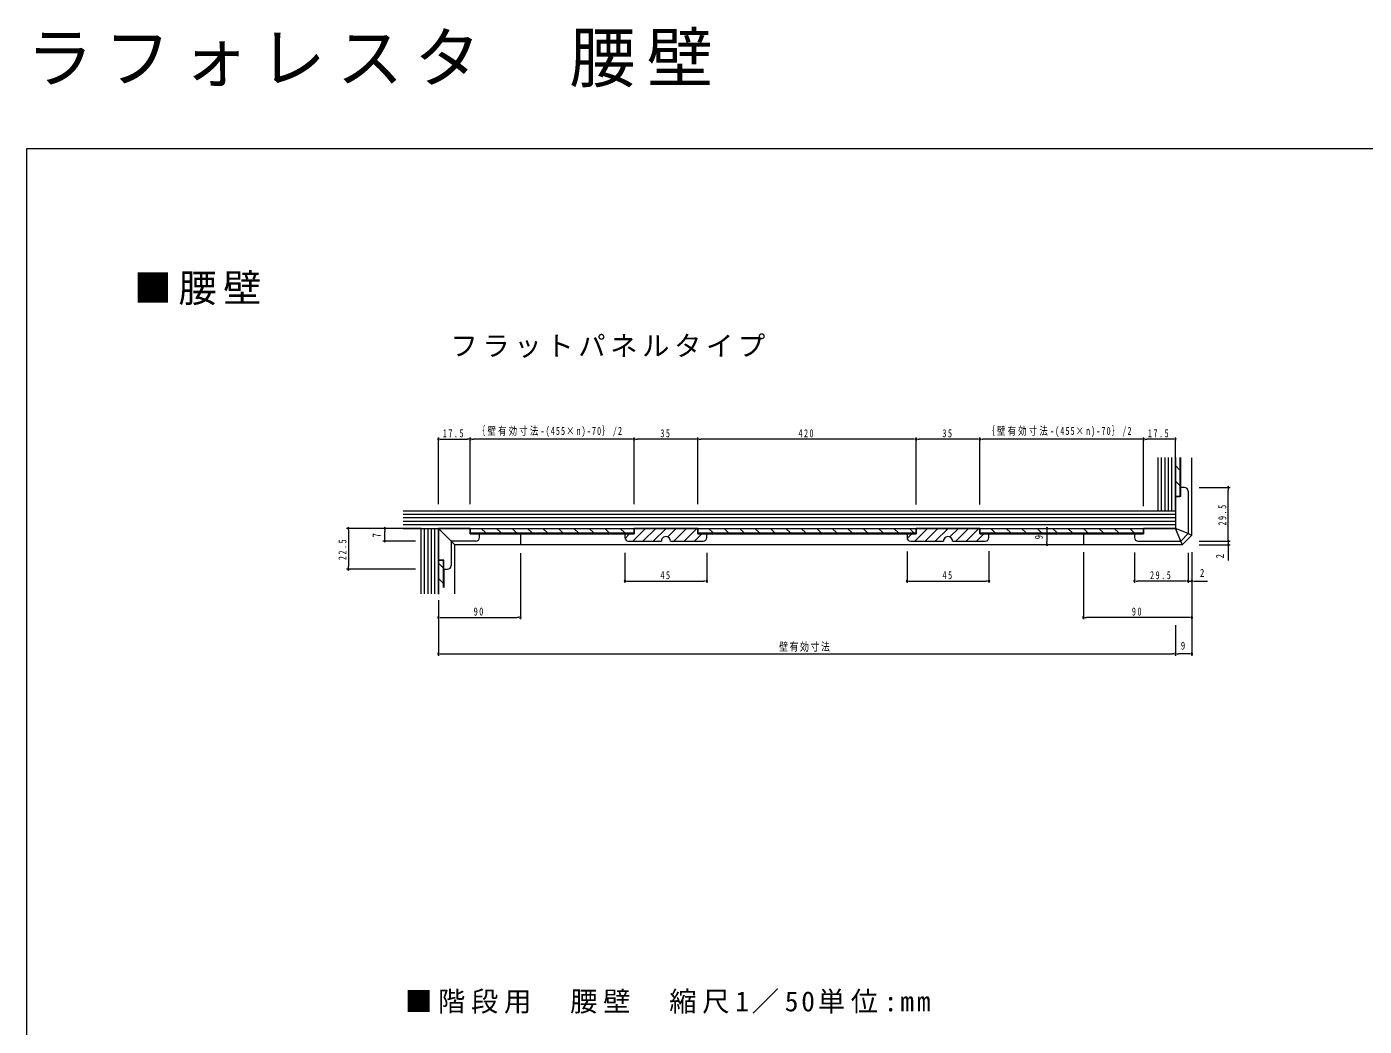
# Model space of a CAD drawing. Units: millimetres, scale not verified. Extents: x -735 to 735, y -1106 to 1103.
# Drawn here: x -735 to 0, y 553 to 1103 of the extents above; entities that cross this region are included whole.
import ezdxf
from ezdxf.enums import TextEntityAlignment as Align

# ---------------------------------------------------------------- set-up
doc = ezdxf.new("R2010")
doc.units = ezdxf.units.MM
doc.header["$LTSCALE"] = 4
for name, color, linetype, lineweight in [('0-1_YKK_ZWAK', 7, 'Continuous', 18), ('0-3_YKK_11', 7, 'Continuous', 9), ('0-4_YKK_12', 2, 'Continuous', 18), ('0-5_YSS_K', 3, 'Continuous', 18), ('0-6_YKK_13', 4, 'Continuous', 18), ('0-7_YKK_D', 6, 'Continuous', 18)]:
    doc.layers.add(name, color=color, linetype=linetype, lineweight=lineweight)
doc.layers.add('0-2_USER1', color=7, linetype='Continuous')
doc.styles.add('ＭＳ ゴシック', font='')
doc.styles.get('ＭＳ ゴシック').set_extended_font_data('MS Gothic')

msp = doc.modelspace()

# ---------------------------------------------------------------- linework, layer by layer
at = {"layer": '0-1_YKK_ZWAK'}
for p, q in [((-735, 1036), (735, 1036)), ((-735, -1106), (-735, 1036))]:
    msp.add_line(p, q, dxfattribs=at)
at = {"layer": '0-3_YKK_11'}
for p, q in [((-406.254, 824.204), (-406.254, 822.204)), ((-401.254, 824.204), (-406.254, 824.204)), ((-403.681, 824.204), (-406.189, 821.696)), ((-395.024, 827.204), (-402.024, 820.204)), ((-401.254, 827.204), (-401.254, 824.204)), ((-366.254, 827.204), (-401.254, 827.204)), ((-400.681, 827.204), (-401.254, 826.631)), ((-389.367, 827.204), (-396.367, 820.204)), ((-383.71, 827.204), (-390.71, 820.204)), ((-378.053, 827.204), (-382.76, 822.498)), ((-372.397, 827.204), (-379.397, 820.204)), ((-366.74, 827.204), (-373.74, 820.204)), ((-364.083, 824.204), (-368.083, 820.204)), ((-366.254, 824.204), (-366.254, 827.204)), ((-361.254, 824.204), (-366.254, 824.204)), ((-361.254, 822.204), (-361.254, 824.204)), ((-251.254, 824.204), (-251.254, 822.204)), ((-246.254, 824.204), (-251.254, 824.204)), ((-248.681, 824.204), (-251.189, 821.696)), ((-240.024, 827.204), (-247.024, 820.204)), ((-246.254, 827.204), (-246.254, 824.204)), ((-211.254, 827.204), (-246.254, 827.204)), ((-245.681, 827.204), (-246.254, 826.631)), ((-234.367, 827.204), (-241.367, 820.204)), ((-228.71, 827.204), (-235.71, 820.204)), ((-223.053, 827.204), (-227.76, 822.498)), ((-217.397, 827.204), (-224.397, 820.204)), ((-211.74, 827.204), (-218.74, 820.204)), ((-209.083, 824.204), (-213.083, 820.204)), ((-211.254, 824.204), (-211.254, 827.204)), ((-206.254, 824.204), (-211.254, 824.204)), ((-206.254, 822.204), (-206.254, 824.204)), ((-404.254, 820.204), (-386.254, 820.204)), ((-381.254, 820.204), (-363.254, 820.204)), ((-249.254, 820.204), (-231.254, 820.204)), ((-226.254, 820.204), (-208.254, 820.204))]:
    msp.add_line(p, q, dxfattribs=at)
for centre, radius, start, end in [((-404.254, 822.204), 2, 180.00001, 269.99999), ((-383.754, 820.204), 2.5, 359.99999, 180.00001), ((-363.255, 822.204), 2, 270.00001, 359.99999), ((-249.254, 822.204), 2, 180.00001, 269.99999), ((-228.754, 820.204), 2.5, 359.99999, 180.00001), ((-208.255, 822.204), 2, 270.00001, 359.99999)]:
    msp.add_arc(centre, radius, start, end, dxfattribs=at)
at = {"layer": '0-4_YKK_12'}
for p, q in [((-100.754, 844.704), (-100.754, 866.207)), ((-491.254, 824.204), (-401.254, 824.204)), ((-463.754, 824.704), (-463.754, 818.204)), ((-366.254, 824.204), (-246.254, 824.204)), ((-211.254, 824.204), (-121.254, 824.204)), ((-154.35, 824.704), (-154.35, 818.204)), ((-501.754, 820.204), (-499.754, 818.204)), ((-499.754, 791.148), (-499.754, 818.204)), ((-100.024, 818.204), (-499.754, 818.204)), ((-505.754, 804.704), (-505.754, 794.603))]:
    msp.add_line(p, q, dxfattribs=at)
for points in [[(-97.392, 824.567), (-94.754, 823.474), (-94.754, 865.935)], [(-101.117, 820.841), (-100.024, 818.204), (-94.754, 823.474)]]:
    msp.add_lwpolyline(points, dxfattribs=at)
at = {"layer": '0-5_YSS_K'}
for p, q in [((-113.254, 836.704), (-113.254, 866.21)), ((-111.354, 836.704), (-111.354, 866.21)), ((-109.454, 836.704), (-109.454, 866.21)), ((-107.554, 836.704), (-107.554, 866.21)), ((-105.654, 836.704), (-105.654, 866.21)), ((-103.754, 836.704), (-103.754, 866.207)), ((-316.297, 836.704), (-528.12, 836.704)), ((-316.297, 834.804), (-528.12, 834.804)), ((-467.048, 832.904), (-528.12, 832.904)), ((-467.048, 831.004), (-528.12, 831.004)), ((-316.297, 832.904), (-469.118, 832.904)), ((-316.297, 831.004), (-469.118, 831.004)), ((-154.125, 836.704), (-318.089, 836.704)), ((-154.125, 834.804), (-318.089, 834.804)), ((-154.125, 832.904), (-318.089, 832.904)), ((-154.125, 831.004), (-318.089, 831.004)), ((-103.754, 836.704), (-154.761, 836.704)), ((-103.754, 834.804), (-154.761, 834.804)), ((-103.754, 832.904), (-154.761, 832.904)), ((-103.754, 831.004), (-154.761, 831.004)), ((-154.125, 829.104), (-528.12, 829.104)), ((-528.12, 827.204), (-104.754, 827.204)), ((-518.254, 791.224), (-518.254, 827.204)), ((-516.354, 791.224), (-516.354, 827.204)), ((-514.454, 791.224), (-514.454, 827.204)), ((-512.554, 791.224), (-512.554, 827.204)), ((-510.654, 791.224), (-510.654, 827.204)), ((-508.754, 791.224), (-508.754, 827.204)), ((-103.754, 829.104), (-154.761, 829.104))]:
    msp.add_line(p, q, dxfattribs=at)
at = {"layer": '0-6_YKK_13'}
for p, q in [((-103.754, 861.675), (-101.254, 859.175)), ((-101.254, 866.207), (-101.254, 844.704)), ((-103.754, 853.189), (-101.254, 850.689)), ((-100.754, 844.701), (-100.754, 849.701)), ((-98.754, 849.701), (-100.754, 849.701)), ((-96.754, 847.701), (-96.754, 824.305)), ((-103.754, 844.701), (-103.754, 827.204)), ((-100.754, 844.701), (-103.754, 844.701)), ((-508.754, 827.204), (-501.754, 820.204)), ((-491.254, 824.204), (-491.254, 827.204)), ((-491.254, 827.204), (-401.254, 827.204)), ((-491.254, 827.204), (-491.254, 824.704)), ((-491.254, 824.704), (-401.254, 824.704)), ((-486.254, 824.204), (-491.254, 824.204)), ((-486.254, 822.204), (-486.254, 824.204)), ((-485.269, 827.204), (-482.769, 824.704)), ((-476.784, 827.204), (-474.284, 824.704)), ((-468.299, 827.204), (-465.799, 824.704)), ((-459.813, 827.204), (-457.313, 824.704)), ((-451.328, 827.204), (-448.828, 824.704)), ((-442.843, 827.204), (-440.343, 824.704)), ((-434.358, 827.204), (-431.858, 824.704)), ((-425.872, 827.204), (-423.372, 824.704)), ((-417.387, 827.204), (-414.887, 824.704)), ((-408.902, 827.204), (-406.402, 824.704)), ((-401.254, 824.704), (-401.254, 827.204)), ((-366.254, 827.204), (-246.254, 827.204)), ((-366.254, 827.204), (-366.254, 824.704)), ((-366.254, 824.704), (-246.254, 824.704)), ((-360.269, 827.204), (-357.769, 824.704)), ((-351.784, 827.204), (-349.284, 824.704)), ((-343.299, 827.204), (-340.799, 824.704)), ((-334.813, 827.204), (-332.313, 824.704)), ((-326.328, 827.204), (-323.828, 824.704)), ((-317.843, 827.204), (-315.343, 824.704)), ((-309.358, 827.204), (-306.858, 824.704)), ((-300.872, 827.204), (-298.372, 824.704)), ((-292.387, 827.204), (-289.887, 824.704)), ((-283.902, 827.204), (-281.402, 824.704)), ((-275.416, 827.204), (-272.916, 824.704)), ((-266.931, 827.204), (-264.431, 824.704)), ((-258.446, 827.204), (-255.946, 824.704)), ((-249.961, 827.204), (-247.461, 824.704)), ((-246.254, 824.704), (-246.254, 827.204)), ((-211.254, 827.204), (-103.754, 827.204)), ((-211.254, 827.204), (-211.254, 824.704)), ((-211.254, 824.704), (-121.254, 824.704)), ((-205.269, 827.204), (-202.769, 824.704)), ((-196.784, 827.204), (-194.284, 824.704)), ((-188.299, 827.204), (-185.799, 824.704)), ((-179.813, 827.204), (-177.313, 824.704)), ((-171.328, 827.204), (-168.828, 824.704)), ((-162.843, 827.204), (-160.343, 824.704)), ((-154.358, 827.204), (-151.858, 824.704)), ((-145.872, 827.204), (-143.372, 824.704)), ((-137.387, 827.204), (-134.887, 824.704)), ((-128.902, 827.204), (-126.402, 824.704)), ((-126.251, 824.204), (-126.251, 822.204)), ((-121.251, 824.204), (-126.251, 824.204)), ((-121.254, 824.704), (-121.254, 827.204)), ((-121.251, 827.204), (-121.251, 824.204)), ((-103.754, 827.204), (-121.251, 827.204)), ((-100.855, 820.204), (-103.754, 827.204)), ((-96.754, 824.305), (-103.754, 827.204)), ((-100.855, 820.204), (-103.754, 827.204)), ((-96.754, 824.305), (-103.754, 827.204)), ((-100.855, 820.204), (-96.754, 824.305)), ((-124.251, 820.204), (-100.855, 820.204)), ((-508.754, 809.704), (-508.754, 791.06)), ((-508.754, 809.704), (-506.254, 809.704)), ((-506.254, 809.704), (-506.254, 794.603)), ((-508.754, 808.031), (-506.254, 805.531)), ((-505.754, 804.704), (-503.754, 804.704)), ((-508.754, 799.546), (-506.254, 797.046))]:
    msp.add_line(p, q, dxfattribs=at)
for points in [[(-103.754, 866.207), (-103.754, 844.704), (-101.254, 844.704)], [(-491.254, 827.204), (-508.754, 827.204), (-508.754, 809.704)], [(-488.254, 820.204), (-501.754, 820.204), (-501.754, 806.704)], [(-505.754, 804.704), (-505.754, 809.704), (-508.754, 809.704)]]:
    msp.add_lwpolyline(points, dxfattribs=at)
for centre, start, end in [((-98.754, 847.701), 0, 90), ((-488.254, 822.204), 270, 0), ((-124.251, 822.204), 180, 270), ((-503.754, 806.704), 270, 0)]:
    msp.add_arc(centre, 2, start, end, dxfattribs=at)
at = {"layer": '0-7_YKK_D'}
for p, q in [((-508.755, 840.559), (-508.755, 877.21)), ((-507.905, 876.21), (-507.055, 876.21)), ((-507.055, 876.21), (-492.955, 876.21)), ((-492.105, 876.21), (-492.955, 876.21)), ((-491.255, 840.547), (-491.255, 877.21)), ((-490.405, 876.21), (-489.555, 876.21)), ((-402.955, 876.21), (-489.555, 876.21)), ((-402.105, 876.21), (-402.955, 876.21)), ((-401.255, 840.483), (-401.255, 877.21)), ((-400.405, 876.21), (-399.555, 876.21)), ((-367.955, 876.21), (-399.555, 876.21)), ((-367.105, 876.21), (-367.955, 876.21)), ((-366.255, 840.458), (-366.255, 877.21)), ((-365.405, 876.21), (-364.555, 876.21)), ((-247.955, 876.21), (-364.555, 876.21)), ((-247.105, 876.21), (-247.955, 876.21)), ((-246.255, 840.373), (-246.255, 877.21)), ((-245.405, 876.21), (-244.555, 876.21)), ((-212.955, 876.21), (-244.555, 876.21)), ((-212.105, 876.21), (-212.955, 876.21)), ((-211.255, 840.348), (-211.255, 877.21)), ((-210.405, 876.21), (-209.555, 876.21)), ((-122.951, 876.21), (-209.555, 876.21)), ((-122.101, 876.21), (-122.951, 876.21)), ((-121.251, 839.345), (-121.251, 877.21)), ((-120.401, 876.21), (-119.551, 876.21)), ((-105.455, 876.21), (-119.551, 876.21)), ((-104.605, 876.21), (-105.455, 876.21)), ((-103.755, 855.974), (-103.755, 877.21)), ((-90.754, 849.701), (-73.755, 849.701)), ((-74.755, 848.851), (-74.755, 848.001)), ((-74.755, 821.904), (-74.755, 848.001)), ((-518.256, 827.204), (-559.254, 827.204)), ((-558.254, 826.354), (-558.254, 825.504)), ((-558.254, 825.504), (-558.254, 806.404)), ((-529.12, 827.204), (-539.254, 827.204)), ((-538.254, 826.354), (-538.254, 825.504)), ((-538.254, 821.904), (-538.254, 825.504)), ((-174.35, 826.354), (-174.35, 825.504)), ((-174.35, 825.504), (-174.35, 819.904)), ((-74.755, 821.904), (-74.755, 823.604)), ((-521.341, 820.204), (-539.254, 820.204)), ((-538.254, 821.054), (-538.254, 821.904)), ((-174.35, 819.054), (-174.35, 819.904)), ((-90.754, 820.204), (-73.755, 820.204)), ((-90.754, 820.204), (-73.755, 820.204)), ((-90.754, 818.204), (-73.755, 818.204)), ((-74.755, 821.054), (-74.755, 821.904)), ((-74.755, 821.054), (-74.755, 821.904)), ((-74.755, 820.204), (-74.755, 818.204)), ((-74.755, 817.354), (-74.755, 816.504)), ((-74.755, 816.504), (-74.755, 809.604)), ((-463.755, 813.582), (-463.755, 777.204)), ((-406.255, 813.834), (-406.255, 797.204)), ((-361.255, 813.834), (-361.255, 797.204)), ((-251.255, 814.478), (-251.255, 797.204)), ((-206.255, 814.595), (-206.255, 797.204)), ((-154.35, 814.019), (-154.35, 777.204)), ((-126.251, 813.881), (-126.251, 797.204)), ((-96.755, 813.736), (-96.755, 797.204)), ((-96.755, 813.736), (-96.755, 797.204)), ((-94.755, 814.143), (-94.755, 757.204)), ((-94.755, 813.726), (-94.755, 797.204)), ((-94.755, 813.726), (-94.755, 777.204)), ((-521.416, 804.704), (-559.254, 804.704)), ((-558.254, 805.554), (-558.254, 806.404)), ((-405.405, 798.204), (-404.555, 798.204)), ((-404.555, 798.204), (-362.955, 798.204)), ((-362.105, 798.204), (-362.955, 798.204)), ((-250.405, 798.204), (-249.555, 798.204)), ((-249.555, 798.204), (-207.955, 798.204)), ((-207.105, 798.204), (-207.955, 798.204)), ((-125.401, 798.204), (-124.551, 798.204)), ((-98.455, 798.204), (-124.551, 798.204)), ((-98.455, 798.204), (-100.155, 798.204)), ((-97.605, 798.204), (-98.455, 798.204)), ((-97.605, 798.204), (-98.455, 798.204)), ((-96.755, 798.204), (-94.755, 798.204)), ((-93.905, 798.204), (-93.055, 798.204)), ((-93.055, 798.204), (-86.155, 798.204)), ((-508.755, 787.728), (-508.755, 757.204)), ((-508.755, 787.728), (-508.755, 777.204)), ((-507.905, 778.204), (-507.055, 778.204)), ((-507.055, 778.204), (-465.455, 778.204)), ((-464.605, 778.204), (-465.455, 778.204)), ((-153.5, 778.204), (-152.65, 778.204)), ((-96.455, 778.204), (-152.65, 778.204)), ((-103.755, 773.996), (-103.755, 757.204)), ((-103.755, 773.996), (-103.755, 757.204)), ((-95.605, 778.204), (-96.455, 778.204)), ((-507.905, 758.204), (-507.055, 758.204)), ((-507.055, 758.204), (-105.455, 758.204)), ((-104.605, 758.204), (-105.455, 758.204)), ((-102.905, 758.204), (-102.055, 758.204)), ((-96.455, 758.204), (-102.055, 758.204)), ((-95.605, 758.204), (-96.455, 758.204))]:
    msp.add_line(p, q, dxfattribs=at)
for centre, start, end in [((-508.755, 876.21), 0, 180), ((-508.755, 876.21), 180, 0), ((-491.255, 876.21), 0, 180), ((-491.255, 876.21), 0, 180), ((-491.255, 876.21), 180, 0), ((-491.255, 876.21), 180, 0), ((-401.255, 876.21), 0, 180), ((-401.255, 876.21), 0, 180), ((-401.255, 876.21), 180, 0), ((-401.255, 876.21), 180, 0), ((-366.255, 876.21), 0, 180), ((-366.255, 876.21), 0, 180), ((-366.255, 876.21), 180, 0), ((-366.255, 876.21), 180, 0), ((-246.255, 876.21), 0, 180), ((-246.255, 876.21), 0, 180), ((-246.255, 876.21), 180, 0), ((-246.255, 876.21), 180, 0), ((-211.255, 876.21), 0, 180), ((-211.255, 876.21), 0, 180), ((-211.255, 876.21), 180, 0), ((-211.255, 876.21), 180, 0), ((-121.251, 876.21), 0, 180), ((-121.251, 876.21), 0, 180), ((-121.251, 876.21), 180, 0), ((-121.251, 876.21), 180, 0), ((-103.755, 876.21), 0, 180), ((-103.755, 876.21), 180, 0), ((-74.755, 849.701), 90, 270), ((-74.755, 849.701), 270, 90), ((-558.254, 827.204), 90, 270), ((-558.254, 827.204), 270, 90), ((-538.254, 827.204), 90, 270), ((-538.254, 827.204), 270, 90), ((-174.35, 827.204), 90, 270), ((-174.35, 827.204), 270, 90), ((-538.254, 820.204), 90, 270), ((-538.254, 820.204), 270, 90), ((-174.35, 818.204), 90, 270), ((-174.35, 818.204), 270, 90), ((-74.755, 820.204), 90, 270), ((-74.755, 820.204), 90, 270), ((-74.755, 818.204), 90, 270), ((-74.755, 820.204), 270, 90), ((-74.755, 820.204), 270, 90), ((-74.755, 818.204), 270, 90), ((-558.254, 804.704), 90, 270), ((-558.254, 804.704), 270, 90), ((-406.255, 798.204), 0, 180), ((-406.255, 798.204), 180, 0), ((-361.255, 798.204), 0, 180), ((-361.255, 798.204), 180, 0), ((-251.255, 798.204), 0, 180), ((-251.255, 798.204), 180, 0), ((-206.255, 798.204), 0, 180), ((-206.255, 798.204), 180, 0), ((-126.251, 798.204), 0, 180), ((-126.251, 798.204), 180, 0), ((-96.755, 798.204), 0, 180), ((-96.755, 798.204), 0, 180), ((-96.755, 798.204), 180, 0), ((-96.755, 798.204), 180, 0), ((-94.755, 798.204), 0, 180), ((-94.755, 798.204), 180, 0), ((-508.755, 778.204), 0, 180), ((-508.755, 778.204), 180, 0), ((-463.755, 778.204), 0, 180), ((-463.755, 778.204), 180, 0), ((-154.35, 778.204), 0, 180), ((-154.35, 778.204), 180, 0), ((-94.755, 778.204), 0, 180), ((-94.755, 778.204), 180, 0), ((-508.755, 758.204), 0, 180), ((-508.755, 758.204), 180, 0), ((-103.755, 758.204), 0, 180), ((-103.755, 758.204), 0, 180), ((-103.755, 758.204), 180, 0), ((-103.755, 758.204), 180, 0), ((-94.755, 758.204), 0, 180), ((-94.755, 758.204), 180, 0)]:
    msp.add_arc(centre, 0.425, start, end, dxfattribs=at)

# ---------------------------------------------------------------- texts
at = {"layer": '0-2_USER1', "attachment_point": 7, "style": 'ＭＳ ゴシック'}
for s, insert, char_height in [('\\T1.17;ラフォレスタ\u3000腰壁', (-735, 1069.6), 26.69), ('\\T1.17;■腰壁', (-676.2, 949.9), 15.4), ('\\T1.17;フラットパネルタイプ', (-502.167, 920.921), 11), ('\\T1.21;■階段用\u3000腰壁\u3000縮尺1／50単位:mm', (-527.177, 560.365), 11)]:
    msp.add_mtext(s, dxfattribs=dict(at, insert=insert, char_height=char_height))
at = {"layer": '0-7_YKK_D', "color": 7, "style": 'ＭＳ ゴシック', "width": 0.8}
for s, p in [('7', (-539.254, 822.157)), ('9', (-175.35, 821.169)), ('2', (-75.755, 810.669))]:
    msp.add_text(s, height=4.399, rotation=90, dxfattribs=at).set_placement(p, align=Align.BOTTOM_LEFT)
for s, p in [('2', (-90.29, 799.204)), ('9', (-100.79, 759.204))]:
    msp.add_text(s, height=4.399, dxfattribs=at).set_placement(p, align=Align.BOTTOM_LEFT)
at = {"layer": '0-7_YKK_D', "color": 7, "char_height": 4.399, "attachment_point": 7, "style": 'ＭＳ ゴシック'}
for s, insert in [('\\T1.26;\\W0.75;｛壁有効寸法-(455×n)-70｝/2', (-487.627, 877.424)), ('\\T1.26;\\W0.75;｛壁有効寸法-(455×n)-70｝/2', (-207.625, 877.424)), ('\\T1.39;\\W0.7;17.5', (-506.364, 877.21)), ('\\T1.37;\\W0.75;35', (-386.825, 877.21)), ('\\T1.38;\\W0.7;420', (-310.908, 877.21)), ('\\T1.37;\\W0.75;35', (-231.825, 877.21)), ('\\T1.39;\\W0.7;17.5', (-118.862, 877.21)), ('\\T1.37;\\W0.75;45', (-386.788, 799.204)), ('\\T1.37;\\W0.75;45', (-231.788, 799.204)), ('\\T1.39;\\W0.7;29.5', (-117.704, 799.204)), ('\\T1.37;\\W0.75;90', (-489.41, 779.204)), ('\\T1.37;\\W0.75;90', (-127.707, 779.204)), ('\\T1.17;\\W0.8;壁有効寸法', (-321.605, 759.387))]:
    msp.add_mtext(s, dxfattribs=dict(at, insert=insert))
at = {"layer": '0-7_YKK_D', "color": 7, "char_height": 4.399, "attachment_point": 7, "rotation": 90, "style": 'ＭＳ ゴシック'}
for s, insert in [('\\T1.39;\\W0.7;29.5', (-75.755, 828.751)), ('\\T1.39;\\W0.7;22.5', (-559.254, 809.753))]:
    msp.add_mtext(s, dxfattribs=dict(at, insert=insert))

doc.saveas('drawing.dxf')
